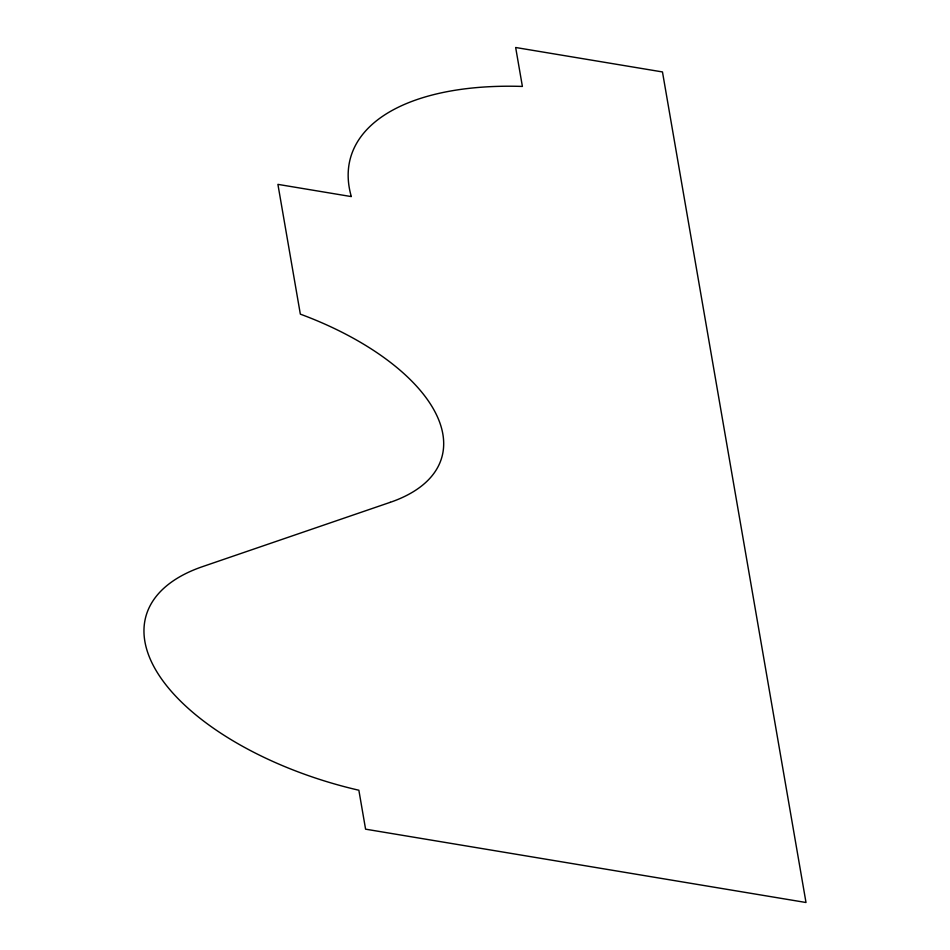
<?xml version="1.0" encoding="UTF-8"?>
<svg xmlns="http://www.w3.org/2000/svg" width="950" height="950" viewBox="0 0 950 950"><rect width="100%" height="100%" fill="white"/><g stroke="black" fill="none" stroke-linecap="round" stroke-linejoin="round"><path stroke-width="1.43" d="M390.272 502.312L202.552 566.628A228.831 110.236 15.8 0 0 161.274 678.561A228.831 110.236 15.8 0 0 358.863 790.234L365.584 829.172L806.004 902.5L662.471 71.939L515.66 47.5L522.393 86.438A269.337 129.746 15.8 0 0 351.322 196.591L277.911 184.371L300.342 314.141A208.608 100.498 15.8 0 1 390.272 502.312"/></g></svg>
